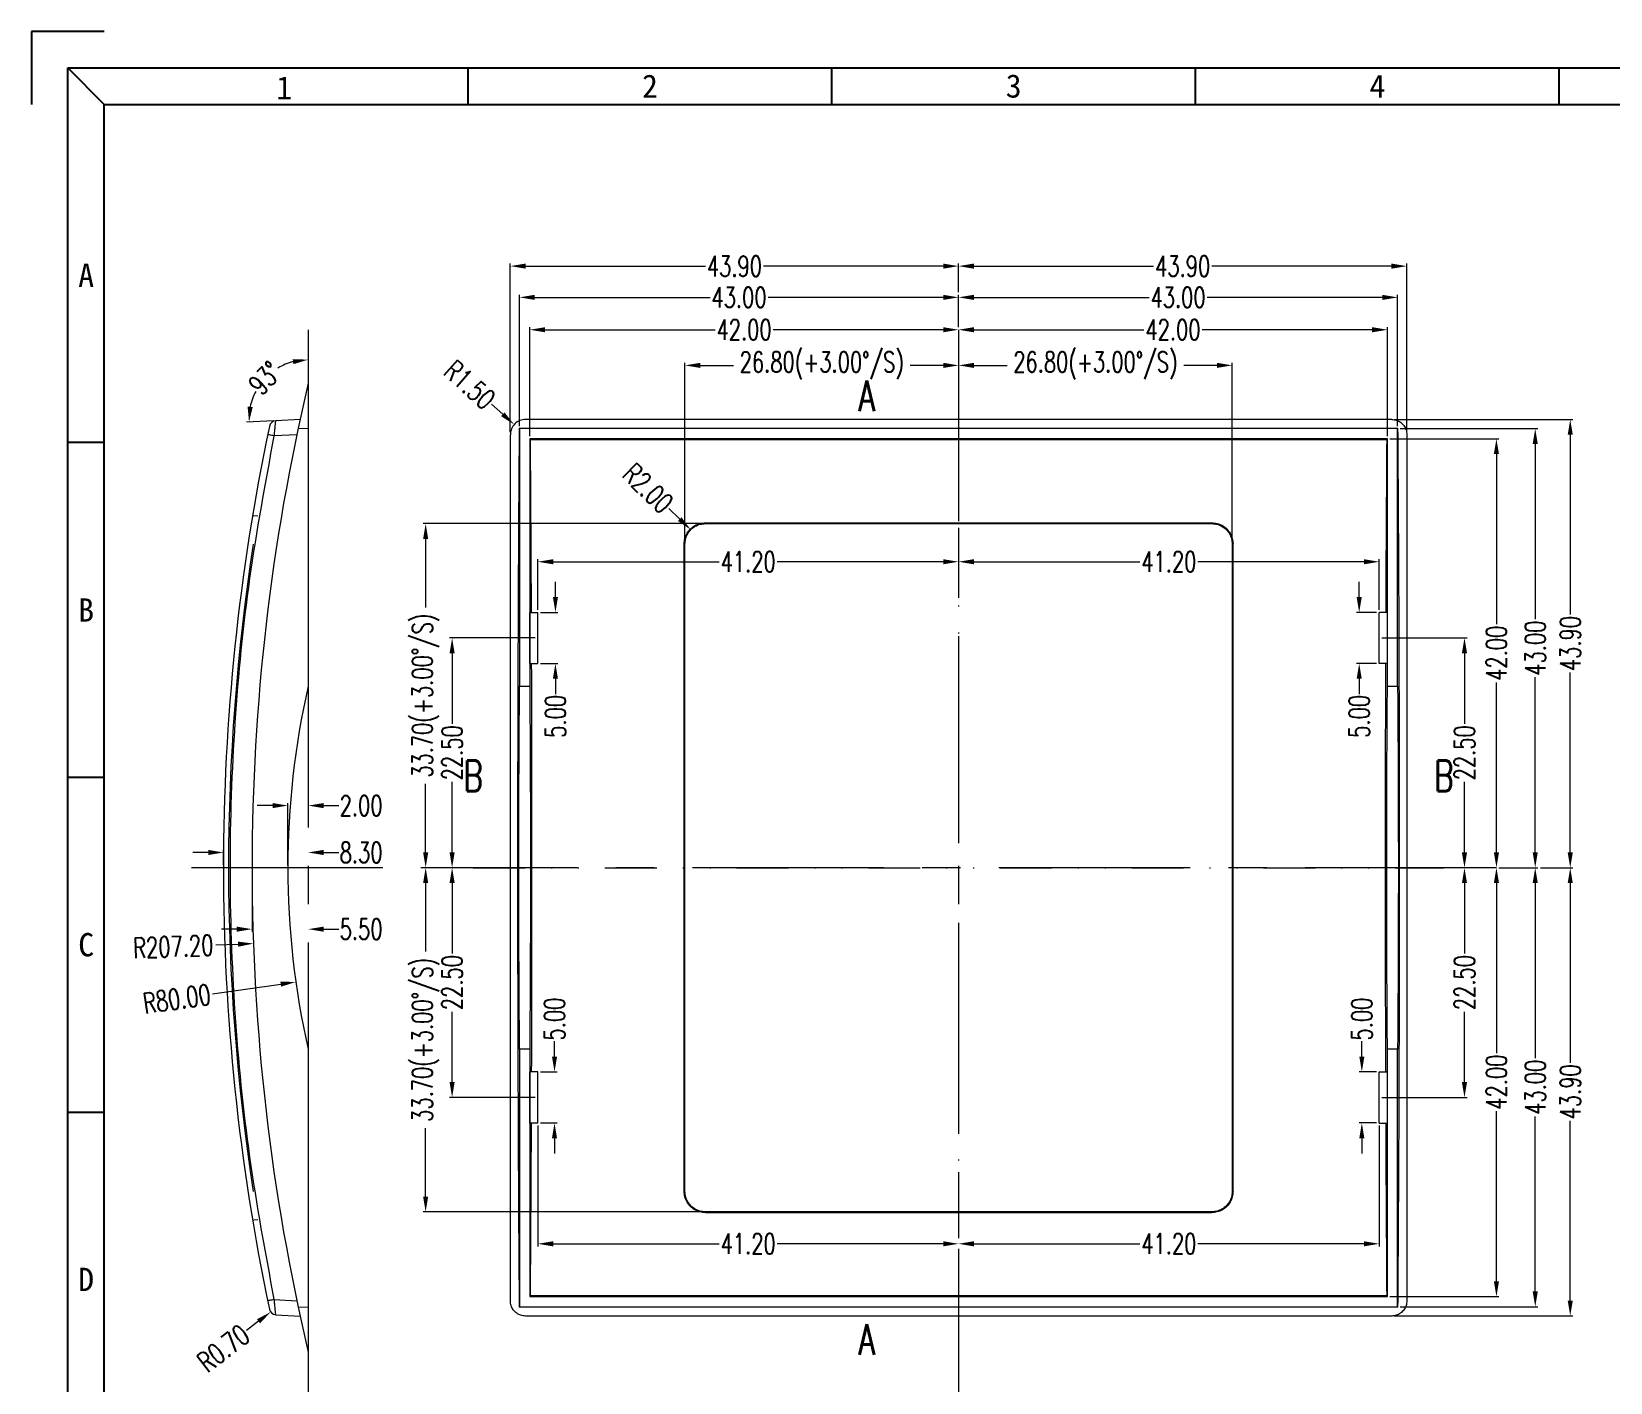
# Model space of a CAD drawing. Header units: millimetres. Extents: x 1179 to 2103, y 2567 to 2779.
# Drawn here: x 1179.1 to 1333.8, y 2646.7 to 2779 of the extents above; entities that cross this region are included whole.
import ezdxf
from ezdxf.enums import TextEntityAlignment as Align

# ---------------------------------------------------------------- set-up
doc = ezdxf.new("R2010")
doc.units = ezdxf.units.MM
doc.linetypes.add('CENTER', pattern=[0.6, 0.375, -0.075, 0.075, -0.075])
doc.linetypes.add('DIVIDE', pattern=[31.75, 12.7, -6.35, 0, -6.35, 0, -6.35])
doc.layers.get('0').update_dxf_attribs({"linetype": 'CONTINUOUS'})
doc.layers.get('Defpoints').update_dxf_attribs({"linetype": 'CONTINUOUS'})
for name, color, linetype, lineweight in [('dim', 82, 'CONTINUOUS', 9), ('hatch', 56, 'CONTINUOUS', 9), ('part', 7, 'CONTINUOUS', 20)]:
    doc.layers.add(name, color=color, linetype=linetype, lineweight=lineweight)
doc.styles.get("Standard").update_dxf_attribs({"font": 'romans.shx', "width": 0.7})
doc.styles.add('宋体', font='SimSun.ttf', dxfattribs={"width": 0.7})
doc.dimstyles.new('02', dxfattribs={"dimscale": 0.5, "dimtxt": 4, "dimasz": 3, "dimexe": 0.5, "dimexo": 0.5, "dimgap": 0.09, "dimtad": 0, "dimzin": 0, "dimdsep": 46, "dimtxsty": 'Standard', "dimcen": 0, "dimclrd": 256, "dimclre": 256, "dimclrt": 6, "dimazin": 2, "dimtp": 0.01, "dimtm": 0.01, "dimtfac": 1, "dimtofl": 0, "dimtmove": 0, "dimatfit": 0, "dimfxl": 0, "dimtolj": 1, "dimtzin": 0, "dimlwd": -1, "dimlwe": -1, "dimarcsym": 0})

# ---------------------------------------------------------------- blocks, each defined once
blk = doc.blocks.new('ca3')
at = {"color": 8}
for p, q in [((10, 297), (0, 297)), ((0, 297), (0, 287))]:
    blk.add_line(p, q, dxfattribs=at)
for p, q in [((10, 287), (5, 292)), ((60, 287), (60, 292)), ((110, 287), (110, 292)), ((160, 287), (160, 292)), ((210, 287), (210, 292)), ((10, 240.5), (5, 240.5)), ((10, 194.5), (5, 194.5)), ((5, 148.5), (10, 148.5))]:
    blk.add_line(p, q)
for points in [[(5, 292), (415, 292), (415, 5), (5, 5)], [(10, 287), (410, 287), (410, 10), (10, 10)]]:
    blk.add_lwpolyline(points, close=True)
at = {"style": '宋体'}
for s, p in [('2', (85, 289.5)), ('3', (135, 289.5)), ('4', (185, 289.5)), ('1', (34.72, 289.27)), ('A', (7.5, 263.5)), ('B', (7.5, 217.5)), ('C', (7.5, 171.5)), ('D', (7.5, 125.5))]:
    blk.add_text(s, height=3.2, dxfattribs=at).set_placement(p, align=Align.MIDDLE)
blk = doc.blocks.new('*D36')
at = {"layer": 'Defpoints', "color": 0}
for p in [(2856.28, -1301.21), (2856.84, -1300.78)]:
    blk.add_point(p, dxfattribs=at)
at = {"layer": 'dim'}
blk.add_line((2855.09, -1302.12), (2853.9, -1303.03), dxfattribs=at)
blk.add_solid([(2854.94, -1301.92), (2855.24, -1302.32), (2856.28, -1301.21)], dxfattribs=at)
at = {"layer": 'dim', "color": 6, "insert": (2851.65, -1304.77), "char_height": 2, "attachment_point": 5, "rotation": 37.5373}
blk.add_mtext('\\A1;R0.70', dxfattribs=at)
blk = doc.blocks.new('*D35')
at = {"layer": 'Defpoints', "color": 0}
for p in [(2859.96, -1205.02), (2856.97, -1208.78), (2859.16, -1213.8), (2856.8, -1213.93), (2859.96, -1310.38)]:
    blk.add_point(p, dxfattribs=at)
at = {"layer": 'dim'}
blk.add_line((2856.55, -1213.94), (2853.91, -1214.08), dxfattribs=at)
for start, end in [(104.8342, 120.7366), (152.2634, 168.1658)]:
    blk.add_arc((2859.96, -1213.76), 5.81, start, end, dxfattribs=at)
for points in [[(2858.44, -1207.9), (2858.5, -1208.39), (2859.96, -1207.95)], [(2854.52, -1212.59), (2854.02, -1212.55), (2854.16, -1214.06)]]:
    blk.add_solid(points, dxfattribs=at)
at = {"layer": 'dim', "color": 6, "insert": (2855.74, -1209.76), "char_height": 2, "attachment_point": 5, "rotation": 46.5}
blk.add_mtext('\\A1;93°', dxfattribs=at)
blk = doc.blocks.new('*D34')
at = {"layer": 'Defpoints', "color": 0}
for p in [(2859.96, -1256.21), (2859.96, -1256.21), (2851.66, -1257.7)]:
    blk.add_point(p, dxfattribs=at)
at = {"layer": 'dim'}
for p, q in [((2850.16, -1256.21), (2848.66, -1256.21)), ((2851.66, -1257.45), (2851.66, -1255.96)), ((2861.46, -1256.21), (2862.96, -1256.21))]:
    blk.add_line(p, q, dxfattribs=at)
for points in [[(2850.16, -1255.96), (2850.16, -1256.46), (2851.66, -1256.21)], [(2861.46, -1255.96), (2861.46, -1256.46), (2859.96, -1256.21)]]:
    blk.add_solid(points, dxfattribs=at)
at = {"layer": 'dim', "color": 6, "insert": (2865.14, -1256.21), "char_height": 2, "attachment_point": 5}
blk.add_mtext('\\A1;8.30', dxfattribs=at)
blk = doc.blocks.new('*D33')
at = {"layer": 'Defpoints', "color": 0}
for p in [(2854.46, -1257.7), (2859.96, -1263.72), (2859.96, -1263.72)]:
    blk.add_point(p, dxfattribs=at)
at = {"layer": 'dim'}
for p, q in [((2854.46, -1257.95), (2854.46, -1263.97)), ((2852.96, -1263.72), (2851.46, -1263.72)), ((2861.46, -1263.72), (2862.96, -1263.72))]:
    blk.add_line(p, q, dxfattribs=at)
for points in [[(2852.96, -1263.47), (2852.96, -1263.97), (2854.46, -1263.72)], [(2861.46, -1263.47), (2861.46, -1263.97), (2859.96, -1263.72)]]:
    blk.add_solid(points, dxfattribs=at)
at = {"layer": 'dim', "color": 6, "insert": (2865.14, -1263.72), "char_height": 2, "attachment_point": 5}
blk.add_mtext('\\A1;5.50', dxfattribs=at)
blk = doc.blocks.new('*D32')
at = {"layer": 'Defpoints', "color": 0}
for p in [(3061.66, -1257.7), (2854.59, -1265.13)]:
    blk.add_point(p, dxfattribs=at)
at = {"layer": 'dim'}
blk.add_line((2850.91, -1265.27), (2853.09, -1265.19), dxfattribs=at)
blk.add_solid([(2853.08, -1264.94), (2853.1, -1265.44), (2854.59, -1265.13)], dxfattribs=at)
at = {"layer": 'dim', "color": 6, "insert": (2846.74, -1265.42), "char_height": 2, "attachment_point": 5, "rotation": 2.0553}
blk.add_mtext('\\A1;R207.20', dxfattribs=at)
blk = doc.blocks.new('*D31')
at = {"layer": 'Defpoints', "color": 0}
for p in [(2937.96, -1257.7), (2858.75, -1268.89)]:
    blk.add_point(p, dxfattribs=at)
at = {"layer": 'dim'}
blk.add_line((2850.57, -1270.05), (2857.26, -1269.1), dxfattribs=at)
blk.add_solid([(2857.23, -1268.86), (2857.3, -1269.35), (2858.75, -1268.89)], dxfattribs=at)
at = {"layer": 'dim', "color": 6, "insert": (2847.09, -1270.54), "char_height": 2, "attachment_point": 5, "rotation": 8.0421}
blk.add_mtext('\\A1;R80.00', dxfattribs=at)
blk = doc.blocks.new('*D30')
at = {"layer": 'Defpoints', "color": 0}
for p in [(2859.96, -1251.62), (2859.96, -1251.62), (2857.96, -1257.7)]:
    blk.add_point(p, dxfattribs=at)
at = {"layer": 'dim'}
for p, q in [((2856.46, -1251.62), (2854.96, -1251.62)), ((2857.96, -1257.45), (2857.96, -1251.37)), ((2861.46, -1251.62), (2862.96, -1251.62))]:
    blk.add_line(p, q, dxfattribs=at)
for points in [[(2856.46, -1251.37), (2856.46, -1251.87), (2857.96, -1251.62)], [(2861.46, -1251.37), (2861.46, -1251.87), (2859.96, -1251.62)]]:
    blk.add_solid(points, dxfattribs=at)
at = {"layer": 'dim', "color": 6, "insert": (2865.14, -1251.62), "char_height": 2, "attachment_point": 5}
blk.add_mtext('\\A1;2.00', dxfattribs=at)
blk = doc.blocks.new('*D29')
at = {"layer": 'Defpoints', "color": 0}
for p in [(2880.13, -1214.3), (2881.25, -1215.3)]:
    blk.add_point(p, dxfattribs=at)
at = {"layer": 'dim'}
blk.add_line((2879.02, -1213.3), (2877.9, -1212.31), dxfattribs=at)
blk.add_solid([(2879.18, -1213.12), (2878.85, -1213.49), (2880.13, -1214.3)], dxfattribs=at)
at = {"layer": 'dim', "color": 6, "insert": (2875.77, -1210.41), "char_height": 2, "attachment_point": 5, "rotation": 318.2365}
blk.add_mtext('\\A1;R1.50', dxfattribs=at)
blk = doc.blocks.new('*D28')
at = {"layer": 'Defpoints', "color": 0}
for p in [(2897.42, -1224.61), (2898.85, -1226)]:
    blk.add_point(p, dxfattribs=at)
at = {"layer": 'dim'}
blk.add_line((2896.34, -1223.56), (2895.27, -1222.52), dxfattribs=at)
blk.add_solid([(2896.52, -1223.39), (2896.17, -1223.74), (2897.42, -1224.61)], dxfattribs=at)
at = {"layer": 'dim', "color": 6, "insert": (2893.23, -1220.54), "char_height": 2, "attachment_point": 5, "rotation": 315.8446}
blk.add_mtext('\\A1;R2.00', dxfattribs=at)
blk = doc.blocks.new('*D27')
at = {"layer": 'Defpoints', "color": 0}
for p in [(2964.85, -1282.7), (2923.65, -1294.53), (2923.65, -1294.53)]:
    blk.add_point(p, dxfattribs=at)
at = {"layer": 'dim'}
for p, q in [((2964.85, -1282.95), (2964.85, -1294.78)), ((2925.15, -1294.53), (2941.41, -1294.53)), ((2963.35, -1294.53), (2947.1, -1294.53))]:
    blk.add_line(p, q, dxfattribs=at)
for points in [[(2925.15, -1294.28), (2925.15, -1294.78), (2923.65, -1294.53)], [(2963.35, -1294.28), (2963.35, -1294.78), (2964.85, -1294.53)]]:
    blk.add_solid(points, dxfattribs=at)
at = {"layer": 'dim', "color": 6, "insert": (2944.25, -1294.53), "char_height": 2, "attachment_point": 5}
blk.add_mtext('\\A1;41.20', dxfattribs=at)
blk = doc.blocks.new('*D26')
at = {"layer": 'Defpoints', "color": 0}
for p in [(2882.45, -1282.7), (2923.65, -1294.53), (2923.65, -1294.53)]:
    blk.add_point(p, dxfattribs=at)
at = {"layer": 'dim'}
for p, q in [((2882.45, -1282.95), (2882.45, -1294.78)), ((2883.95, -1294.53), (2900.21, -1294.53)), ((2922.15, -1294.53), (2905.9, -1294.53))]:
    blk.add_line(p, q, dxfattribs=at)
for points in [[(2883.95, -1294.28), (2883.95, -1294.78), (2882.45, -1294.53)], [(2922.15, -1294.28), (2922.15, -1294.78), (2923.65, -1294.53)]]:
    blk.add_solid(points, dxfattribs=at)
at = {"layer": 'dim', "color": 6, "insert": (2903.05, -1294.53), "char_height": 2, "attachment_point": 5}
blk.add_mtext('\\A1;41.20', dxfattribs=at)
blk = doc.blocks.new('*D25')
at = {"layer": 'Defpoints', "color": 0}
for p in [(2882.45, -1277.7), (2884.08, -1277.7), (2882.45, -1282.7)]:
    blk.add_point(p, dxfattribs=at)
at = {"layer": 'dim'}
for p, q in [((2884.08, -1276.2), (2884.08, -1274.7)), ((2882.7, -1277.7), (2884.33, -1277.7)), ((2882.7, -1282.7), (2884.33, -1282.7)), ((2884.08, -1284.2), (2884.08, -1285.7))]:
    blk.add_line(p, q, dxfattribs=at)
for points in [[(2883.83, -1276.2), (2884.33, -1276.2), (2884.08, -1277.7)], [(2883.83, -1284.2), (2884.33, -1284.2), (2884.08, -1282.7)]]:
    blk.add_solid(points, dxfattribs=at)
at = {"layer": 'dim', "color": 6, "insert": (2884.08, -1272.52), "char_height": 2, "attachment_point": 5, "rotation": 90}
blk.add_mtext('\\A1;5.00', dxfattribs=at)
blk = doc.blocks.new('*D24')
at = {"layer": 'Defpoints', "color": 0}
for p in [(2963.15, -1277.7), (2964.85, -1277.7), (2964.85, -1282.7)]:
    blk.add_point(p, dxfattribs=at)
at = {"layer": 'dim'}
for p, q in [((2963.15, -1276.2), (2963.15, -1274.7)), ((2964.6, -1277.7), (2962.9, -1277.7)), ((2964.6, -1282.7), (2962.9, -1282.7)), ((2963.15, -1284.2), (2963.15, -1285.7))]:
    blk.add_line(p, q, dxfattribs=at)
for points in [[(2962.9, -1276.2), (2963.4, -1276.2), (2963.15, -1277.7)], [(2962.9, -1284.2), (2963.4, -1284.2), (2963.15, -1282.7)]]:
    blk.add_solid(points, dxfattribs=at)
at = {"layer": 'dim', "color": 6, "insert": (2963.15, -1272.52), "char_height": 2, "attachment_point": 5, "rotation": 90}
blk.add_mtext('\\A1;5.00', dxfattribs=at)
blk = doc.blocks.new('*D23')
at = {"layer": 'Defpoints', "color": 0}
for p in [(2923.65, -1227.74), (2923.65, -1227.74), (2964.85, -1232.7)]:
    blk.add_point(p, dxfattribs=at)
at = {"layer": 'dim'}
for p, q in [((2925.15, -1227.74), (2941.41, -1227.74)), ((2963.35, -1227.74), (2947.1, -1227.74)), ((2964.85, -1232.45), (2964.85, -1227.49))]:
    blk.add_line(p, q, dxfattribs=at)
for points in [[(2925.15, -1227.49), (2925.15, -1227.99), (2923.65, -1227.74)], [(2963.35, -1227.49), (2963.35, -1227.99), (2964.85, -1227.74)]]:
    blk.add_solid(points, dxfattribs=at)
at = {"layer": 'dim', "color": 6, "insert": (2944.25, -1227.74), "char_height": 2, "attachment_point": 5}
blk.add_mtext('\\A1;41.20', dxfattribs=at)
blk = doc.blocks.new('*D22')
at = {"layer": 'Defpoints', "color": 0}
for p in [(2923.65, -1227.74), (2923.65, -1227.74), (2882.45, -1232.7)]:
    blk.add_point(p, dxfattribs=at)
at = {"layer": 'dim'}
for p, q in [((2882.45, -1232.45), (2882.45, -1227.49)), ((2883.95, -1227.74), (2900.21, -1227.74)), ((2922.15, -1227.74), (2905.9, -1227.74))]:
    blk.add_line(p, q, dxfattribs=at)
for points in [[(2883.95, -1227.49), (2883.95, -1227.99), (2882.45, -1227.74)], [(2922.15, -1227.49), (2922.15, -1227.99), (2923.65, -1227.74)]]:
    blk.add_solid(points, dxfattribs=at)
at = {"layer": 'dim', "color": 6, "insert": (2903.05, -1227.74), "char_height": 2, "attachment_point": 5}
blk.add_mtext('\\A1;41.20', dxfattribs=at)
blk = doc.blocks.new('*D21')
at = {"layer": 'Defpoints', "color": 0}
for p in [(2923.65, -1198.79), (2923.65, -1198.79), (2967.55, -1215.3)]:
    blk.add_point(p, dxfattribs=at)
at = {"layer": 'dim'}
for p, q in [((2925.15, -1198.79), (2942.76, -1198.79)), ((2966.05, -1198.79), (2948.45, -1198.79)), ((2967.55, -1215.05), (2967.55, -1198.54))]:
    blk.add_line(p, q, dxfattribs=at)
for points in [[(2925.15, -1198.54), (2925.15, -1199.04), (2923.65, -1198.79)], [(2966.05, -1198.54), (2966.05, -1199.04), (2967.55, -1198.79)]]:
    blk.add_solid(points, dxfattribs=at)
at = {"layer": 'dim', "color": 6, "insert": (2945.6, -1198.79), "char_height": 2, "attachment_point": 5}
blk.add_mtext('\\A1;43.90', dxfattribs=at)
blk = doc.blocks.new('*D20')
at = {"layer": 'Defpoints', "color": 0}
for p in [(2923.65, -1198.79), (2923.65, -1201.6), (2879.75, -1215.3)]:
    blk.add_point(p, dxfattribs=at)
at = {"layer": 'dim'}
for p, q in [((2879.75, -1215.05), (2879.75, -1198.54)), ((2881.25, -1198.79), (2898.86, -1198.79)), ((2922.15, -1198.79), (2904.55, -1198.79)), ((2923.65, -1201.35), (2923.65, -1198.54))]:
    blk.add_line(p, q, dxfattribs=at)
for points in [[(2881.25, -1198.54), (2881.25, -1199.04), (2879.75, -1198.79)], [(2922.15, -1198.54), (2922.15, -1199.04), (2923.65, -1198.79)]]:
    blk.add_solid(points, dxfattribs=at)
at = {"layer": 'dim', "color": 6, "insert": (2901.7, -1198.79), "char_height": 2, "attachment_point": 5}
blk.add_mtext('\\A1;43.90', dxfattribs=at)
blk = doc.blocks.new('*D19')
at = {"layer": 'Defpoints', "color": 0}
for p in [(2923.65, -1201.85), (2923.65, -1201.85), (2880.65, -1214.7)]:
    blk.add_point(p, dxfattribs=at)
at = {"layer": 'dim'}
for p, q in [((2880.65, -1214.45), (2880.65, -1201.6)), ((2882.15, -1201.85), (2899.31, -1201.85)), ((2922.15, -1201.85), (2905, -1201.85))]:
    blk.add_line(p, q, dxfattribs=at)
for points in [[(2882.15, -1201.6), (2882.15, -1202.1), (2880.65, -1201.85)], [(2922.15, -1201.6), (2922.15, -1202.1), (2923.65, -1201.85)]]:
    blk.add_solid(points, dxfattribs=at)
at = {"layer": 'dim', "color": 6, "insert": (2902.15, -1201.85), "char_height": 2, "attachment_point": 5}
blk.add_mtext('\\A1;43.00', dxfattribs=at)
blk = doc.blocks.new('*D18')
at = {"layer": 'Defpoints', "color": 0}
for p in [(2923.65, -1201.85), (2923.65, -1205.02), (2966.65, -1214.7)]:
    blk.add_point(p, dxfattribs=at)
at = {"layer": 'dim'}
for p, q in [((2923.65, -1204.77), (2923.65, -1201.6)), ((2925.15, -1201.85), (2942.31, -1201.85)), ((2965.15, -1201.85), (2948, -1201.85)), ((2966.65, -1214.45), (2966.65, -1201.6))]:
    blk.add_line(p, q, dxfattribs=at)
for points in [[(2925.15, -1201.6), (2925.15, -1202.1), (2923.65, -1201.85)], [(2965.15, -1201.6), (2965.15, -1202.1), (2966.65, -1201.85)]]:
    blk.add_solid(points, dxfattribs=at)
at = {"layer": 'dim', "color": 6, "insert": (2945.15, -1201.85), "char_height": 2, "attachment_point": 5}
blk.add_mtext('\\A1;43.00', dxfattribs=at)
blk = doc.blocks.new('*D17')
at = {"layer": 'Defpoints', "color": 0}
for p in [(2923.65, -1205.02), (2923.65, -1205.02), (2965.65, -1215.7)]:
    blk.add_point(p, dxfattribs=at)
at = {"layer": 'dim'}
for p, q in [((2925.15, -1205.02), (2941.81, -1205.02)), ((2964.15, -1205.02), (2947.5, -1205.02)), ((2965.65, -1215.45), (2965.65, -1204.77))]:
    blk.add_line(p, q, dxfattribs=at)
for points in [[(2925.15, -1204.77), (2925.15, -1205.27), (2923.65, -1205.02)], [(2964.15, -1204.77), (2964.15, -1205.27), (2965.65, -1205.02)]]:
    blk.add_solid(points, dxfattribs=at)
at = {"layer": 'dim', "color": 6, "insert": (2944.65, -1205.02), "char_height": 2, "attachment_point": 5}
blk.add_mtext('\\A1;42.00', dxfattribs=at)
blk = doc.blocks.new('*D16')
at = {"layer": 'Defpoints', "color": 0}
for p in [(2923.65, -1205.02), (2923.65, -1205.02), (2881.65, -1215.7)]:
    blk.add_point(p, dxfattribs=at)
at = {"layer": 'dim'}
for p, q in [((2881.65, -1215.45), (2881.65, -1204.77)), ((2883.15, -1205.02), (2899.81, -1205.02)), ((2922.15, -1205.02), (2905.5, -1205.02))]:
    blk.add_line(p, q, dxfattribs=at)
for points in [[(2883.15, -1204.77), (2883.15, -1205.27), (2881.65, -1205.02)], [(2922.15, -1204.77), (2922.15, -1205.27), (2923.65, -1205.02)]]:
    blk.add_solid(points, dxfattribs=at)
at = {"layer": 'dim', "color": 6, "insert": (2902.65, -1205.02), "char_height": 2, "attachment_point": 5}
blk.add_mtext('\\A1;42.00', dxfattribs=at)
blk = doc.blocks.new('*D15')
at = {"layer": 'Defpoints', "color": 0}
for p in [(2923.65, -1208.51), (2923.65, -1208.51), (2950.45, -1226)]:
    blk.add_point(p, dxfattribs=at)
at = {"layer": 'dim'}
for p, q in [((2925.15, -1208.51), (2928.41, -1208.51)), ((2948.95, -1208.51), (2945.7, -1208.51)), ((2950.45, -1225.75), (2950.45, -1208.26))]:
    blk.add_line(p, q, dxfattribs=at)
for points in [[(2925.15, -1208.26), (2925.15, -1208.76), (2923.65, -1208.51)], [(2948.95, -1208.26), (2948.95, -1208.76), (2950.45, -1208.51)]]:
    blk.add_solid(points, dxfattribs=at)
at = {"layer": 'dim', "color": 6, "insert": (2937.05, -1208.51), "char_height": 2, "attachment_point": 5}
blk.add_mtext('\\A1;26.80(+3.00%%d/S)', dxfattribs=at)
blk = doc.blocks.new('*D14')
at = {"layer": 'Defpoints', "color": 0}
for p in [(2923.65, -1208.51), (2923.65, -1208.51), (2896.85, -1226)]:
    blk.add_point(p, dxfattribs=at)
at = {"layer": 'dim'}
for p, q in [((2896.85, -1225.75), (2896.85, -1208.26)), ((2898.35, -1208.51), (2901.61, -1208.51)), ((2922.15, -1208.51), (2918.9, -1208.51))]:
    blk.add_line(p, q, dxfattribs=at)
for points in [[(2898.35, -1208.26), (2898.35, -1208.76), (2896.85, -1208.51)], [(2922.15, -1208.26), (2922.15, -1208.76), (2923.65, -1208.51)]]:
    blk.add_solid(points, dxfattribs=at)
at = {"layer": 'dim', "color": 6, "insert": (2910.25, -1208.51), "char_height": 2, "attachment_point": 5}
blk.add_mtext('\\A1;26.80(+3.00%%d/S)', dxfattribs=at)
blk = doc.blocks.new('*D13')
at = {"layer": 'Defpoints', "color": 0}
for p in [(2964.85, -1232.7), (2962.89, -1237.7), (2964.85, -1237.7)]:
    blk.add_point(p, dxfattribs=at)
at = {"layer": 'dim'}
for p, q in [((2962.89, -1231.2), (2962.89, -1229.7)), ((2964.6, -1232.7), (2962.64, -1232.7)), ((2964.6, -1237.7), (2962.64, -1237.7)), ((2962.89, -1239.2), (2962.89, -1240.7))]:
    blk.add_line(p, q, dxfattribs=at)
for points in [[(2962.64, -1231.2), (2963.14, -1231.2), (2962.89, -1232.7)], [(2962.64, -1239.2), (2963.14, -1239.2), (2962.89, -1237.7)]]:
    blk.add_solid(points, dxfattribs=at)
at = {"layer": 'dim', "color": 6, "insert": (2962.89, -1242.88), "char_height": 2, "attachment_point": 5, "rotation": 90}
blk.add_mtext('\\A1;5.00', dxfattribs=at)
blk = doc.blocks.new('*D12')
at = {"layer": 'Defpoints', "color": 0}
for p in [(2874.05, -1257.7), (2874.05, -1257.7), (2882.45, -1280.2)]:
    blk.add_point(p, dxfattribs=at)
at = {"layer": 'dim'}
for p, q in [((2874.05, -1259.2), (2874.05, -1266.11)), ((2874.05, -1278.7), (2874.05, -1271.8)), ((2882.2, -1280.2), (2873.8, -1280.2))]:
    blk.add_line(p, q, dxfattribs=at)
for points in [[(2873.8, -1259.2), (2874.3, -1259.2), (2874.05, -1257.7)], [(2873.8, -1278.7), (2874.3, -1278.7), (2874.05, -1280.2)]]:
    blk.add_solid(points, dxfattribs=at)
at = {"layer": 'dim', "color": 6, "insert": (2874.05, -1268.95), "char_height": 2, "attachment_point": 5, "rotation": 90}
blk.add_mtext('\\A1;22.50', dxfattribs=at)
blk = doc.blocks.new('*D11')
at = {"layer": 'Defpoints', "color": 0}
for p in [(2882.45, -1235.2), (2874.05, -1257.7), (2874.05, -1257.7)]:
    blk.add_point(p, dxfattribs=at)
at = {"layer": 'dim'}
for p, q in [((2882.2, -1235.2), (2873.8, -1235.2)), ((2874.05, -1236.7), (2874.05, -1243.61)), ((2874.05, -1256.2), (2874.05, -1249.3))]:
    blk.add_line(p, q, dxfattribs=at)
for points in [[(2873.8, -1236.7), (2874.3, -1236.7), (2874.05, -1235.2)], [(2873.8, -1256.2), (2874.3, -1256.2), (2874.05, -1257.7)]]:
    blk.add_solid(points, dxfattribs=at)
at = {"layer": 'dim', "color": 6, "insert": (2874.05, -1246.45), "char_height": 2, "attachment_point": 5, "rotation": 90}
blk.add_mtext('\\A1;22.50', dxfattribs=at)
blk = doc.blocks.new('*D10')
at = {"layer": 'Defpoints', "color": 0}
for p in [(2882.45, -1232.7), (2882.45, -1237.7), (2884.17, -1237.7)]:
    blk.add_point(p, dxfattribs=at)
at = {"layer": 'dim'}
for p, q in [((2884.17, -1231.2), (2884.17, -1229.7)), ((2882.7, -1232.7), (2884.42, -1232.7)), ((2882.7, -1237.7), (2884.42, -1237.7)), ((2884.17, -1239.2), (2884.17, -1240.7))]:
    blk.add_line(p, q, dxfattribs=at)
for points in [[(2883.92, -1231.2), (2884.42, -1231.2), (2884.17, -1232.7)], [(2883.92, -1239.2), (2884.42, -1239.2), (2884.17, -1237.7)]]:
    blk.add_solid(points, dxfattribs=at)
at = {"layer": 'dim', "color": 6, "insert": (2884.17, -1242.88), "char_height": 2, "attachment_point": 5, "rotation": 90}
blk.add_mtext('\\A1;5.00', dxfattribs=at)
blk = doc.blocks.new('*D9')
at = {"layer": 'Defpoints', "color": 0}
for p in [(2871.46, -1257.7), (2871.46, -1257.7), (2898.85, -1291.4)]:
    blk.add_point(p, dxfattribs=at)
at = {"layer": 'dim'}
for p, q in [((2871.46, -1259.2), (2871.46, -1265.91)), ((2871.46, -1289.9), (2871.46, -1283.2)), ((2898.6, -1291.4), (2871.21, -1291.4))]:
    blk.add_line(p, q, dxfattribs=at)
for points in [[(2871.21, -1259.2), (2871.71, -1259.2), (2871.46, -1257.7)], [(2871.21, -1289.9), (2871.71, -1289.9), (2871.46, -1291.4)]]:
    blk.add_solid(points, dxfattribs=at)
at = {"layer": 'dim', "color": 6, "insert": (2871.46, -1274.55), "char_height": 2, "attachment_point": 5, "rotation": 90}
blk.add_mtext('\\A1;33.70(+3.00%%d/S)', dxfattribs=at)
blk = doc.blocks.new('*D8')
at = {"layer": 'Defpoints', "color": 0}
for p in [(2898.85, -1224), (2871.46, -1257.7), (2871.46, -1257.7)]:
    blk.add_point(p, dxfattribs=at)
at = {"layer": 'dim'}
for p, q in [((2898.6, -1224), (2871.21, -1224)), ((2871.46, -1225.5), (2871.46, -1232.21)), ((2871.46, -1256.2), (2871.46, -1249.5))]:
    blk.add_line(p, q, dxfattribs=at)
for points in [[(2871.21, -1225.5), (2871.71, -1225.5), (2871.46, -1224)], [(2871.21, -1256.2), (2871.71, -1256.2), (2871.46, -1257.7)]]:
    blk.add_solid(points, dxfattribs=at)
at = {"layer": 'dim', "color": 6, "insert": (2871.46, -1240.85), "char_height": 2, "attachment_point": 5, "rotation": 90}
blk.add_mtext('\\A1;33.70(+3.00%%d/S)', dxfattribs=at)
blk = doc.blocks.new('*D7')
at = {"layer": 'Defpoints', "color": 0}
for p in [(2983.56, -1257.7), (2983.56, -1257.7), (2966.07, -1301.6)]:
    blk.add_point(p, dxfattribs=at)
at = {"layer": 'dim'}
for p, q in [((2983.56, -1259.2), (2983.56, -1276.81)), ((2983.56, -1300.1), (2983.56, -1282.5)), ((2966.32, -1301.6), (2983.81, -1301.6))]:
    blk.add_line(p, q, dxfattribs=at)
for points in [[(2983.31, -1259.2), (2983.81, -1259.2), (2983.56, -1257.7)], [(2983.31, -1300.1), (2983.81, -1300.1), (2983.56, -1301.6)]]:
    blk.add_solid(points, dxfattribs=at)
at = {"layer": 'dim', "color": 6, "insert": (2983.56, -1279.65), "char_height": 2, "attachment_point": 5, "rotation": 90}
blk.add_mtext('\\A1;43.90', dxfattribs=at)
blk = doc.blocks.new('*D6')
at = {"layer": 'Defpoints', "color": 0}
for p in [(2966.07, -1213.8), (2980.38, -1257.7), (2983.56, -1257.7)]:
    blk.add_point(p, dxfattribs=at)
at = {"layer": 'dim'}
for p, q in [((2966.32, -1213.8), (2983.81, -1213.8)), ((2983.56, -1215.3), (2983.56, -1232.91)), ((2983.56, -1256.2), (2983.56, -1238.6)), ((2980.63, -1257.7), (2983.81, -1257.7))]:
    blk.add_line(p, q, dxfattribs=at)
for points in [[(2983.31, -1215.3), (2983.81, -1215.3), (2983.56, -1213.8)], [(2983.31, -1256.2), (2983.81, -1256.2), (2983.56, -1257.7)]]:
    blk.add_solid(points, dxfattribs=at)
at = {"layer": 'dim', "color": 6, "insert": (2983.56, -1235.75), "char_height": 2, "attachment_point": 5, "rotation": 90}
blk.add_mtext('\\A1;43.90', dxfattribs=at)
blk = doc.blocks.new('*D5')
at = {"layer": 'Defpoints', "color": 0}
for p in [(2980.13, -1257.7), (2980.13, -1257.7), (2966.65, -1300.7)]:
    blk.add_point(p, dxfattribs=at)
at = {"layer": 'dim'}
for p, q in [((2980.13, -1259.2), (2980.13, -1276.36)), ((2980.13, -1299.2), (2980.13, -1282.05)), ((2966.9, -1300.7), (2980.38, -1300.7))]:
    blk.add_line(p, q, dxfattribs=at)
for points in [[(2979.88, -1259.2), (2980.38, -1259.2), (2980.13, -1257.7)], [(2979.88, -1299.2), (2980.38, -1299.2), (2980.13, -1300.7)]]:
    blk.add_solid(points, dxfattribs=at)
at = {"layer": 'dim', "color": 6, "insert": (2980.13, -1279.2), "char_height": 2, "attachment_point": 5, "rotation": 90}
blk.add_mtext('\\A1;43.00', dxfattribs=at)
blk = doc.blocks.new('*D4')
at = {"layer": 'Defpoints', "color": 0}
for p in [(2966.65, -1214.7), (2976.33, -1257.7), (2980.13, -1257.7)]:
    blk.add_point(p, dxfattribs=at)
at = {"layer": 'dim'}
for p, q in [((2966.9, -1214.7), (2980.38, -1214.7)), ((2980.13, -1216.2), (2980.13, -1233.36)), ((2980.13, -1256.2), (2980.13, -1239.05)), ((2976.58, -1257.7), (2980.38, -1257.7))]:
    blk.add_line(p, q, dxfattribs=at)
for points in [[(2979.88, -1216.2), (2980.38, -1216.2), (2980.13, -1214.7)], [(2979.88, -1256.2), (2980.38, -1256.2), (2980.13, -1257.7)]]:
    blk.add_solid(points, dxfattribs=at)
at = {"layer": 'dim', "color": 6, "insert": (2980.13, -1236.2), "char_height": 2, "attachment_point": 5, "rotation": 90}
blk.add_mtext('\\A1;43.00', dxfattribs=at)
blk = doc.blocks.new('*D3')
at = {"layer": 'Defpoints', "color": 0}
for p in [(2976.33, -1257.7), (2976.33, -1257.7), (2965.65, -1299.7)]:
    blk.add_point(p, dxfattribs=at)
at = {"layer": 'dim'}
for p, q in [((2976.33, -1259.2), (2976.33, -1275.86)), ((2976.33, -1298.2), (2976.33, -1281.55)), ((2965.9, -1299.7), (2976.58, -1299.7))]:
    blk.add_line(p, q, dxfattribs=at)
for points in [[(2976.08, -1259.2), (2976.58, -1259.2), (2976.33, -1257.7)], [(2976.08, -1298.2), (2976.58, -1298.2), (2976.33, -1299.7)]]:
    blk.add_solid(points, dxfattribs=at)
at = {"layer": 'dim', "color": 6, "insert": (2976.33, -1278.7), "char_height": 2, "attachment_point": 5, "rotation": 90}
blk.add_mtext('\\A1;42.00', dxfattribs=at)
blk = doc.blocks.new('*D2')
at = {"layer": 'Defpoints', "color": 0}
for p in [(2965.65, -1215.7), (2976.33, -1257.7), (2976.33, -1257.7)]:
    blk.add_point(p, dxfattribs=at)
at = {"layer": 'dim'}
for p, q in [((2965.9, -1215.7), (2976.58, -1215.7)), ((2976.33, -1217.2), (2976.33, -1233.86)), ((2976.33, -1256.2), (2976.33, -1239.55))]:
    blk.add_line(p, q, dxfattribs=at)
for points in [[(2976.08, -1217.2), (2976.58, -1217.2), (2976.33, -1215.7)], [(2976.08, -1256.2), (2976.58, -1256.2), (2976.33, -1257.7)]]:
    blk.add_solid(points, dxfattribs=at)
at = {"layer": 'dim', "color": 6, "insert": (2976.33, -1236.7), "char_height": 2, "attachment_point": 5, "rotation": 90}
blk.add_mtext('\\A1;42.00', dxfattribs=at)
blk = doc.blocks.new('*D1')
at = {"layer": 'Defpoints', "color": 0}
for p in [(2973.2, -1257.7), (2973.2, -1257.7), (2964.85, -1280.2)]:
    blk.add_point(p, dxfattribs=at)
at = {"layer": 'dim'}
for p, q in [((2973.2, -1259.2), (2973.2, -1266.11)), ((2973.2, -1278.7), (2973.2, -1271.8)), ((2965.1, -1280.2), (2973.45, -1280.2))]:
    blk.add_line(p, q, dxfattribs=at)
for points in [[(2972.95, -1259.2), (2973.45, -1259.2), (2973.2, -1257.7)], [(2972.95, -1278.7), (2973.45, -1278.7), (2973.2, -1280.2)]]:
    blk.add_solid(points, dxfattribs=at)
at = {"layer": 'dim', "color": 6, "insert": (2973.2, -1268.95), "char_height": 2, "attachment_point": 5, "rotation": 90}
blk.add_mtext('\\A1;22.50', dxfattribs=at)
blk = doc.blocks.new('*D0')
at = {"layer": 'Defpoints', "color": 0}
for p in [(2964.85, -1235.2), (2973.2, -1257.7), (2973.2, -1257.7)]:
    blk.add_point(p, dxfattribs=at)
at = {"layer": 'dim'}
for p, q in [((2965.1, -1235.2), (2973.45, -1235.2)), ((2973.2, -1236.7), (2973.2, -1243.61)), ((2973.2, -1256.2), (2973.2, -1249.3))]:
    blk.add_line(p, q, dxfattribs=at)
for points in [[(2972.95, -1236.7), (2973.45, -1236.7), (2973.2, -1235.2)], [(2972.95, -1256.2), (2973.45, -1256.2), (2973.2, -1257.7)]]:
    blk.add_solid(points, dxfattribs=at)
at = {"layer": 'dim', "color": 6, "insert": (2973.2, -1246.45), "char_height": 2, "attachment_point": 5, "rotation": 90}
blk.add_mtext('\\A1;22.50', dxfattribs=at)

msp = doc.modelspace()

# ---------------------------------------------------------------- linework, layer by layer
at = {"layer": 'hatch', "linetype": 'DIVIDE', "ltscale": 0.4}
for p, q in [((1269.91, 2743.328), (1269.91, 2650.929)), ((1222.373, 2697.129), (1317.447, 2697.129))]:
    msp.add_line(p, q, dxfattribs=at)
at = {"layer": 'hatch', "flags": 128}
for points in [[(1269.91, 2743.328, 0, 0, 0), (1266.91, 2743.328, 0.9, 0, 0), (1263.91, 2743.328, 0, 0, 0)], [(1222.373, 2697.129, 0, 0, 0), (1222.373, 2700.129, 0.9, 0, 0), (1222.373, 2703.129, 0, 0, 0)], [(1317.447, 2697.129, 0, 0, 0), (1317.447, 2700.129, 0.9, 0, 0), (1317.447, 2703.129, 0, 0, 0)], [(1269.91, 2650.929, 0, 0, 0), (1266.91, 2650.929, 0.9, 0, 0), (1263.91, 2650.929, 0, 0, 0)]]:
    msp.add_lwpolyline(points, format="xyseb", dxfattribs=at)
at = {"layer": 'part', "color": 1, "linetype": 'CENTER', "ltscale": 50}
for p, q in [((1206.215, 2749.809), (1206.215, 2644.449)), ((1269.91, 2749.809), (1269.91, 2644.449)), ((1213.536, 2697.129), (1193.455, 2697.129)), ((1322.59, 2697.129), (1217.23, 2697.129))]:
    msp.add_line(p, q, dxfattribs=at)
at = {"layer": 'part', "color": 7, "linetype": 'Continuous'}
for p, q in [((1205.415, 2741.029), (1203.056, 2740.905)), ((1205.23, 2740.163), (1206.215, 2740.129)), ((1206.215, 2740.129), (1206.215, 2714.905)), ((1226.875, 2740.163), (1312.944, 2740.163)), ((1226.875, 2740.163), (1226.91, 2740.129)), ((1312.91, 2740.129), (1226.91, 2740.129)), ((1226.91, 2740.129), (1226.91, 2714.905)), ((1312.329, 2741.029), (1227.51, 2741.029)), ((1312.944, 2740.163), (1312.91, 2740.129)), ((1312.91, 2714.905), (1312.91, 2740.129)), ((1205.096, 2739.53), (1202.889, 2739.415)), ((1311.91, 2739.129), (1227.91, 2739.129)), ((1227.981, 2739.058), (1227.91, 2739.129)), ((1227.91, 2739.129), (1227.91, 2714.905)), ((1227.981, 2739.058), (1311.839, 2739.058)), ((1311.839, 2739.058), (1311.91, 2739.129)), ((1311.91, 2714.905), (1311.91, 2739.129)), ((1200.764, 2731.622), (1201.263, 2731.579)), ((1245.11, 2730.909), (1294.71, 2730.909)), ((1245.11, 2730.909), (1245.11, 2730.829)), ((1245.11, 2730.829), (1294.71, 2730.829)), ((1294.71, 2730.909), (1294.71, 2730.829)), ((1243.03, 2728.829), (1243.11, 2728.829)), ((1296.789, 2728.829), (1296.71, 2728.829)), ((1227.927, 2722.129), (1228.71, 2722.129)), ((1227.927, 2717.129), (1227.927, 2722.129)), ((1228.71, 2717.129), (1228.71, 2722.129)), ((1311.11, 2717.129), (1311.11, 2722.129)), ((1311.892, 2722.129), (1311.11, 2722.129)), ((1311.892, 2722.129), (1311.892, 2717.129)), ((1227.927, 2717.129), (1228.71, 2717.129)), ((1311.892, 2717.129), (1311.11, 2717.129)), ((1226.91, 2714.905), (1227.91, 2714.905)), ((1311.91, 2714.905), (1312.91, 2714.905)), ((1206.215, 2679.352), (1206.215, 2654.129)), ((1227.91, 2679.352), (1226.91, 2679.352)), ((1226.91, 2679.352), (1226.91, 2654.129)), ((1227.91, 2679.352), (1227.91, 2655.129)), ((1311.91, 2655.129), (1311.91, 2679.352)), ((1312.91, 2679.352), (1311.91, 2679.352)), ((1312.91, 2654.129), (1312.91, 2679.352)), ((1228.71, 2677.129), (1227.927, 2677.129)), ((1227.927, 2672.129), (1227.927, 2677.129)), ((1228.71, 2672.129), (1228.71, 2677.129)), ((1311.11, 2672.129), (1311.11, 2677.129)), ((1311.11, 2677.129), (1311.892, 2677.129)), ((1311.892, 2677.129), (1311.892, 2672.129)), ((1228.71, 2672.129), (1227.927, 2672.129)), ((1311.11, 2672.129), (1311.892, 2672.129)), ((1243.03, 2665.428), (1243.11, 2665.429)), ((1296.789, 2665.428), (1296.71, 2665.429)), ((1245.11, 2663.348), (1245.11, 2663.429)), ((1294.71, 2663.429), (1245.11, 2663.429)), ((1294.71, 2663.348), (1245.11, 2663.348)), ((1294.71, 2663.348), (1294.71, 2663.429)), ((1200.881, 2662.645), (1201.263, 2662.679)), ((1227.981, 2655.2), (1227.91, 2655.129)), ((1227.91, 2655.129), (1311.91, 2655.129)), ((1311.839, 2655.2), (1227.981, 2655.2)), ((1311.839, 2655.2), (1311.91, 2655.129)), ((1202.889, 2654.843), (1205.103, 2654.727)), ((1205.23, 2654.094), (1206.215, 2654.129)), ((1226.875, 2654.094), (1226.91, 2654.129)), ((1312.944, 2654.094), (1226.875, 2654.094)), ((1226.91, 2654.129), (1312.91, 2654.129)), ((1312.944, 2654.094), (1312.91, 2654.129)), ((1203.056, 2653.352), (1205.415, 2653.229)), ((1312.329, 2653.229), (1227.491, 2653.229))]:
    msp.add_line(p, q, dxfattribs=at)
for centre, radius, start, end in [((1407.911, 2697.129), 207.2, 166.76427, 193.23573), ((1407.911, 2697.129), 210, 168.12273, 191.87727), ((1203.092, 2740.206), 0.7, 93, 168.12273), ((1227.51, 2739.529), 1.5, 90, 180.00013), ((1407.911, 2697.129), 209.5, 171.297, 188.703), ((1284.215, 2697.129), 80, 167.16143, 192.83857), ((1203.092, 2654.051), 0.7, 191.87727, 267)]:
    msp.add_arc(centre, radius, start, end, dxfattribs=at)
for points in [[(1202.889, 2739.415), (1202.931, 2739.871), (1202.973, 2740.286), (1203.01, 2740.618), (1203.039, 2740.832), (1203.056, 2740.905)], [(1226.875, 2740.163), (1226.798, 2727.978), (1226.747, 2715.682), (1226.721, 2703.32), (1226.721, 2690.937), (1226.747, 2678.575), (1226.798, 2666.279), (1226.875, 2654.094)], [(1312.329, 2741.029), (1312.781, 2740.958), (1313.19, 2740.751), (1313.519, 2740.424), (1313.735, 2740.004), (1313.81, 2739.53)], [(1312.944, 2654.094), (1313.021, 2666.279), (1313.073, 2678.575), (1313.099, 2690.937), (1313.099, 2703.32), (1313.073, 2715.682), (1313.021, 2727.978), (1312.944, 2740.163)], [(1202.889, 2654.843), (1200.505, 2668.788), (1199.067, 2682.916), (1198.587, 2697.134), (1199.068, 2711.349), (1200.506, 2725.473), (1202.889, 2739.415)], [(1202.889, 2739.415), (1202.638, 2739.466), (1202.428, 2739.51), (1202.289, 2739.538), (1202.24, 2739.548)], [(1228.077, 2722.129), (1228.064, 2725.188), (1227.981, 2739.058)], [(1311.839, 2739.058), (1311.756, 2725.188), (1311.742, 2722.129)], [(1313.81, 2739.53), (1313.809, 2725.511), (1313.81, 2711.347), (1313.81, 2697.129), (1313.81, 2682.91), (1313.809, 2668.746), (1313.81, 2654.727)], [(1243.031, 2728.834), (1243.103, 2729.368), (1243.316, 2729.879), (1243.644, 2730.305), (1244.072, 2730.629), (1244.581, 2730.839), (1245.11, 2730.909)], [(1243.11, 2728.829), (1243.179, 2729.347), (1243.385, 2729.838), (1243.7, 2730.248), (1244.112, 2730.56), (1244.601, 2730.761), (1245.11, 2730.829)], [(1294.71, 2730.909), (1295.24, 2730.839), (1295.746, 2730.631), (1296.175, 2730.305), (1296.504, 2729.877), (1296.717, 2729.366), (1296.789, 2728.834)], [(1294.71, 2730.829), (1295.22, 2730.761), (1295.706, 2730.561), (1296.119, 2730.248), (1296.436, 2729.836), (1296.641, 2729.344), (1296.71, 2728.829)], [(1243.031, 2665.423), (1243.031, 2678.061), (1243.031, 2690.765), (1243.031, 2703.493), (1243.031, 2716.197), (1243.031, 2728.834)], [(1243.11, 2665.429), (1243.11, 2678.062), (1243.11, 2690.766), (1243.11, 2703.491), (1243.11, 2716.195), (1243.11, 2728.829)], [(1296.71, 2728.829), (1296.71, 2716.195), (1296.71, 2703.491), (1296.71, 2690.766), (1296.71, 2678.062), (1296.71, 2665.429)], [(1296.789, 2665.423), (1296.789, 2678.061), (1296.788, 2690.765), (1296.788, 2703.493), (1296.789, 2716.197), (1296.789, 2728.834)], [(1228.096, 2677.128), (1228.113, 2683.067), (1228.13, 2697.129), (1228.113, 2711.191), (1228.096, 2717.129)], [(1311.723, 2717.129), (1311.706, 2711.191), (1311.69, 2697.129), (1311.706, 2683.067), (1311.723, 2677.128)], [(1226.91, 2679.352), (1226.865, 2686.405), (1226.843, 2693.545), (1226.843, 2700.713), (1226.865, 2707.852), (1226.91, 2714.905)], [(1227.91, 2714.905), (1227.954, 2707.852), (1227.977, 2700.713), (1227.977, 2693.545), (1227.954, 2686.405), (1227.91, 2679.352)], [(1311.91, 2679.352), (1311.865, 2686.405), (1311.843, 2693.545), (1311.843, 2700.713), (1311.865, 2707.852), (1311.91, 2714.905)], [(1312.91, 2714.905), (1312.954, 2707.852), (1312.977, 2700.713), (1312.977, 2693.545), (1312.954, 2686.405), (1312.91, 2679.352)], [(1227.981, 2655.2), (1228.064, 2669.069), (1228.077, 2672.128)], [(1311.742, 2672.128), (1311.756, 2669.069), (1311.839, 2655.2)], [(1245.11, 2663.348), (1244.579, 2663.418), (1244.074, 2663.626), (1243.645, 2663.952), (1243.315, 2664.38), (1243.102, 2664.892), (1243.031, 2665.423)], [(1245.11, 2663.429), (1244.6, 2663.496), (1244.113, 2663.696), (1243.701, 2664.009), (1243.384, 2664.421), (1243.179, 2664.913), (1243.11, 2665.429)], [(1296.71, 2665.429), (1296.64, 2664.911), (1296.435, 2664.419), (1296.119, 2664.01), (1295.708, 2663.697), (1295.218, 2663.496), (1294.71, 2663.429)], [(1296.789, 2665.423), (1296.717, 2664.889), (1296.504, 2664.378), (1296.175, 2663.952), (1295.747, 2663.628), (1295.239, 2663.419), (1294.71, 2663.348)], [(1202.889, 2654.843), (1202.638, 2654.791), (1202.428, 2654.748), (1202.289, 2654.719), (1202.24, 2654.709)], [(1203.056, 2653.352), (1203.038, 2653.425), (1203.01, 2653.639), (1202.973, 2653.971), (1202.931, 2654.386), (1202.889, 2654.843)], [(1227.491, 2653.229), (1227.039, 2653.299), (1226.63, 2653.506), (1226.3, 2653.833), (1226.085, 2654.253), (1226.01, 2654.727)], [(1313.81, 2654.727), (1313.735, 2654.253), (1313.519, 2653.833), (1313.19, 2653.506), (1312.781, 2653.299), (1312.329, 2653.229)]]:
    msp.add_spline(points, degree=3, dxfattribs=at)
msp.add_open_spline([(1226.01, 2654.727), (1226.01, 2659.386), (1226.01, 2668.772), (1226.01, 2682.906), (1226.01, 2697.129), (1226.01, 2711.352), (1226.01, 2725.485), (1226.01, 2734.87), (1226.01, 2739.529)], degree=3, knots=[0, 0, 0, 0, 13.9784448, 28.1564113, 42.4018709, 56.6473305, 70.825297, 84.8018674, 84.8018674, 84.8018674, 84.8018674], dxfattribs=at)

# ---------------------------------------------------------------- block references
at = {"xscale": 0.712500000000091, "yscale": 0.712500000000091, "zscale": 0.7124999999999999}
msp.add_blockref('ca3', (1179.12, 2567.397), dxfattribs=at)

# ---------------------------------------------------------------- texts
at = {"layer": 'hatch', "width": 0.7}
for s, p in [('A', (1260.91, 2743.328)), ('B', (1222.373, 2706.129)), ('B', (1317.447, 2706.129)), ('A', (1260.91, 2650.929))]:
    msp.add_text(s, height=3, dxfattribs=at).set_placement(p, align=Align.MIDDLE)

# ---------------------------------------------------------------- dimensions: what is measured, and where the dimension line sits
at = {"layer": 'dim'}
for base, p1, p2, picture, middle in [((1269.91, 2756.044), (1226.01, 2739.53), (1269.91, 2753.23), '*D20', (1247.96, 2756.044)), ((1269.91, 2756.044), (1313.81, 2739.53), (1269.91, 2756.044), '*D21', (1291.86, 2756.044)), ((1269.91, 2752.98), (1226.91, 2740.129), (1269.91, 2752.98), '*D19', (1248.41, 2752.98)), ((1269.91, 2752.98), (1312.91, 2740.129), (1269.91, 2749.809), '*D18', (1291.41, 2752.98)), ((1269.91, 2749.809), (1227.91, 2739.129), (1269.91, 2749.809), '*D16', (1248.91, 2749.809)), ((1269.91, 2749.809), (1311.91, 2739.129), (1269.91, 2749.809), '*D17', (1290.91, 2749.809)), ((1269.91, 2727.088), (1228.71, 2722.129), (1269.91, 2727.088), '*D22', (1249.31, 2727.088)), ((1269.91, 2727.088), (1311.11, 2722.129), (1269.91, 2727.088), '*D23', (1290.51, 2727.088)), ((1206.215, 2703.215), (1204.215, 2697.129), (1206.215, 2703.215), '*D30', (1211.394, 2703.215)), ((1206.215, 2691.114), (1200.711, 2697.129), (1206.215, 2691.114), '*D33', (1211.394, 2691.114)), ((1269.91, 2660.298), (1228.71, 2672.129), (1269.91, 2660.298), '*D26', (1249.31, 2660.298)), ((1269.91, 2660.298), (1311.11, 2672.129), (1269.91, 2660.298), '*D27', (1290.51, 2660.298))]:
    dim = msp.add_linear_dim(base=base, p1=p1, p2=p2, dimstyle='02', dxfattribs=at)
    dim.commit()
    dim.dimension.update_dxf_attribs({"geometry": picture, "text_midpoint": middle, "insert": (-1653.744, 3954.831)})
dim = msp.add_angular_dim_2l(base=(1203.223, 2746.0505), line1=((1206.2153, 2749.8086), (1206.2153, 2644.4486)), line2=((1205.4153, 2741.0286), (1203.0557, 2740.9049)), dimstyle='02', dxfattribs=at)
dim.commit()
dim.dimension.update_dxf_attribs({"geometry": '*D35', "text_midpoint": (1202.001, 2745.0697), "insert": (-1653.7437, 3954.831)})
for p1, picture, middle in [((1243.11, 2728.829), '*D14', (1256.51, 2746.321)), ((1296.71, 2728.829), '*D15', (1283.31, 2746.321))]:
    dim = msp.add_linear_dim(base=(1269.91, 2746.321), p1=p1, p2=(1269.91, 2746.321), text='<>(+3.00%%d/S)', dimstyle='02', dxfattribs=at)
    dim.commit()
    dim.dimension.update_dxf_attribs({"geometry": picture, "text_midpoint": middle, "insert": (-1653.744, 3954.831)})
for center, mpoint, picture, middle in [((1227.51, 2739.529), (1226.391, 2740.528), '*D29', (1222.031, 2744.421)), ((1245.11, 2728.828), (1243.675, 2730.222), '*D28', (1239.482, 2734.293)), ((1203.092, 2654.051), (1202.537, 2653.625), '*D36', (1197.902, 2650.064))]:
    dim = msp.add_radius_dim(center=center, mpoint=mpoint, dimstyle='02', dxfattribs=at)
    dim.commit()
    dim.dimension.update_dxf_attribs({"geometry": picture, "text_midpoint": middle, "insert": (-1653.744, 3954.831)})
for base, p1, p2, picture, middle in [((1329.818, 2697.129), (1312.329, 2741.029), (1326.637, 2697.129), '*D6', (1329.818, 2719.079)), ((1322.59, 2697.129), (1311.91, 2739.129), (1322.59, 2697.129), '*D2', (1322.59, 2718.129)), ((1230.423, 2717.129), (1228.71, 2722.129), (1228.71, 2717.129), '*D10', (1230.423, 2711.95)), ((1309.15, 2717.129), (1311.11, 2722.129), (1311.11, 2717.129), '*D13', (1309.15, 2711.95)), ((1220.308, 2697.129), (1228.71, 2719.629), (1220.308, 2697.129), '*D11', (1220.308, 2708.379)), ((1319.46, 2697.129), (1311.11, 2719.629), (1319.46, 2697.129), '*D0', (1319.46, 2708.379)), ((1220.308, 2697.129), (1228.71, 2674.629), (1220.308, 2697.129), '*D12', (1220.308, 2685.879)), ((1319.46, 2697.129), (1311.11, 2674.629), (1319.46, 2697.129), '*D1', (1319.46, 2685.879)), ((1322.59, 2697.129), (1311.91, 2655.129), (1322.59, 2697.129), '*D3', (1322.59, 2676.129)), ((1329.818, 2697.129), (1312.329, 2653.229), (1329.818, 2697.129), '*D7', (1329.818, 2675.179)), ((1326.387, 2697.129), (1312.91, 2654.129), (1326.387, 2697.129), '*D5', (1326.387, 2675.629)), ((1230.339, 2677.129), (1228.71, 2672.129), (1228.71, 2677.129), '*D25', (1230.339, 2682.307)), ((1309.402, 2677.129), (1311.11, 2672.129), (1311.11, 2677.129), '*D24', (1309.402, 2682.307))]:
    dim = msp.add_linear_dim(base=base, p1=p1, p2=p2, angle=90, dimstyle='02', dxfattribs=at)
    dim.commit()
    dim.dimension.update_dxf_attribs({"geometry": picture, "text_midpoint": middle, "insert": (-1653.744, 3954.831)})
dim = msp.add_linear_dim(base=(1326.387, 2697.129), p1=(1312.91, 2740.129), p2=(1322.59, 2697.129), angle=90, dimstyle='02', dxfattribs=at)
dim.commit()
dim.dimension.update_dxf_attribs({"geometry": '*D4', "text_midpoint": (1326.387, 2718.629), "dimtype": 128, "insert": (-1653.744, 3954.831)})
for p1, picture, middle in [((1245.11, 2730.829), '*D8', (1217.715, 2713.979)), ((1245.11, 2663.429), '*D9', (1217.715, 2680.279))]:
    dim = msp.add_linear_dim(base=(1217.715, 2697.129), p1=p1, p2=(1217.715, 2697.129), angle=90, text='<>(+3.00%%d/S)', dimstyle='02', dxfattribs=at)
    dim.commit()
    dim.dimension.update_dxf_attribs({"geometry": picture, "text_midpoint": middle, "insert": (-1653.744, 3954.831)})
dim = msp.add_linear_dim(base=(1206.215, 2698.622), p1=(1197.911, 2697.129), p2=(1206.215, 2698.622), dimstyle='02', dxfattribs=at)
dim.commit()
dim.dimension.update_dxf_attribs({"geometry": '*D34', "text_midpoint": (1211.394, 2698.622), "dimtype": 128, "insert": (-1653.744, 3954.831)})
for center, mpoint, picture, middle in [((1407.911, 2697.129), (1200.845, 2689.698), '*D32', (1192.992, 2689.416)), ((1284.215, 2697.129), (1205.002, 2685.937), '*D31', (1193.346, 2684.29))]:
    dim = msp.add_radius_dim(center=center, mpoint=mpoint, dimstyle='02', override={"dimtmove": 1}, dxfattribs=at)
    dim.commit()
    dim.dimension.update_dxf_attribs({"geometry": picture, "text_midpoint": middle, "dimtype": 132, "insert": (-1653.744, 3954.831)})

doc.saveas('drawing.dxf')
